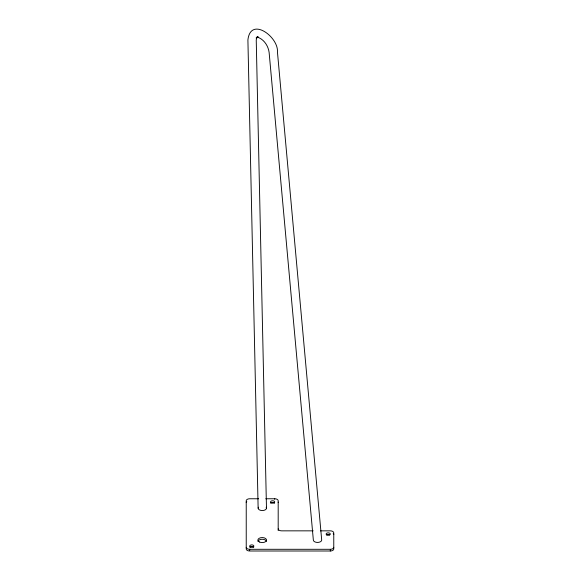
<?xml version="1.0" encoding="UTF-8"?>
<svg xmlns="http://www.w3.org/2000/svg" width="580" height="580" viewBox="0 0 580 580"><rect width="100%" height="100%" fill="white"/><g stroke="black" fill="none" stroke-linecap="round" stroke-linejoin="round"><path stroke-width="0.87" d="M258.637 498.764L249.704 498.764A3.473 2.008 0 0 0 246.232 500.765L246.232 548.992A3.473 2.008 0 0 0 249.704 551L330.296 551A3.473 2.008 0 0 0 333.768 548.992L333.768 532.853A3.473 2.008 0 0 0 330.296 530.845L320.385 530.845M265.785 498.764L274.717 498.764A3.473 2.008 0 0 1 278.19 500.765L278.19 530.548M313.185 530.845L281.662 530.845A3.473 2.008 0 0 1 278.19 528.844M246.232 547.295A3.473 2.008 0 0 0 249.704 549.296L330.296 549.296A3.473 2.008 0 0 0 333.768 547.295M266.474 508.138L256.237 39.875L257.063 37.12L256.121 38.012L258.165 36.931L256.94 37.301L258.296 37.309L257.041 37.04C263.769 38.962 268.221 45.711 269.12 52.417L313.345 540.024A4.176 2.407 0 0 0 317.528 542.43A4.176 2.407 0 0 0 321.697 540.016L277.436 51.917C278.632 36.91 250.538 16.073 247.906 39.977L258.136 508.138M330.296 549.869L330.296 551M274.717 498.764L274.717 499.329M249.704 549.296L249.704 550.434M257.94 541.321A4.343 2.508 0 0 1 262.211 539.269A4.343 2.508 0 0 1 266.481 541.321M270.693 503.23A2.081 1.204 0 0 1 272.629 502.468A2.081 1.204 0 0 1 274.572 503.23M249.85 547.346A2.081 1.204 0 0 1 251.792 546.585A2.081 1.204 0 0 1 253.728 547.346M326.736 534.905A2.081 1.204 0 0 1 329.687 534.905M246.232 502.468A3.473 2.008 0 0 1 246.797 501.374M278.132 502.106A3.473 2.008 0 0 1 278.19 502.468M333.203 533.455A3.473 2.008 0 0 1 333.768 534.557M266.162 507.217A4.176 2.407 0 0 1 262.298 510.552A4.176 2.407 0 0 1 258.448 507.21M259.39 541.981A4.343 2.508 0 0 0 266.481 540.531A4.343 2.508 0 0 0 260.761 537.711A4.343 2.508 0 0 0 259.39 541.981M270.998 502.715A2.081 1.204 0 0 0 274.572 502.411A2.081 1.204 0 0 0 272.325 500.779A2.081 1.204 0 0 0 270.998 502.715M250.154 546.838A2.081 1.204 0 0 0 253.728 546.534A2.081 1.204 0 0 0 251.488 544.903A2.081 1.204 0 0 0 250.154 546.838M326.576 534.803A2.081 1.204 0 0 0 330.15 534.499A2.081 1.204 0 0 0 327.903 532.868A2.081 1.204 0 0 0 326.576 534.803"/></g></svg>
